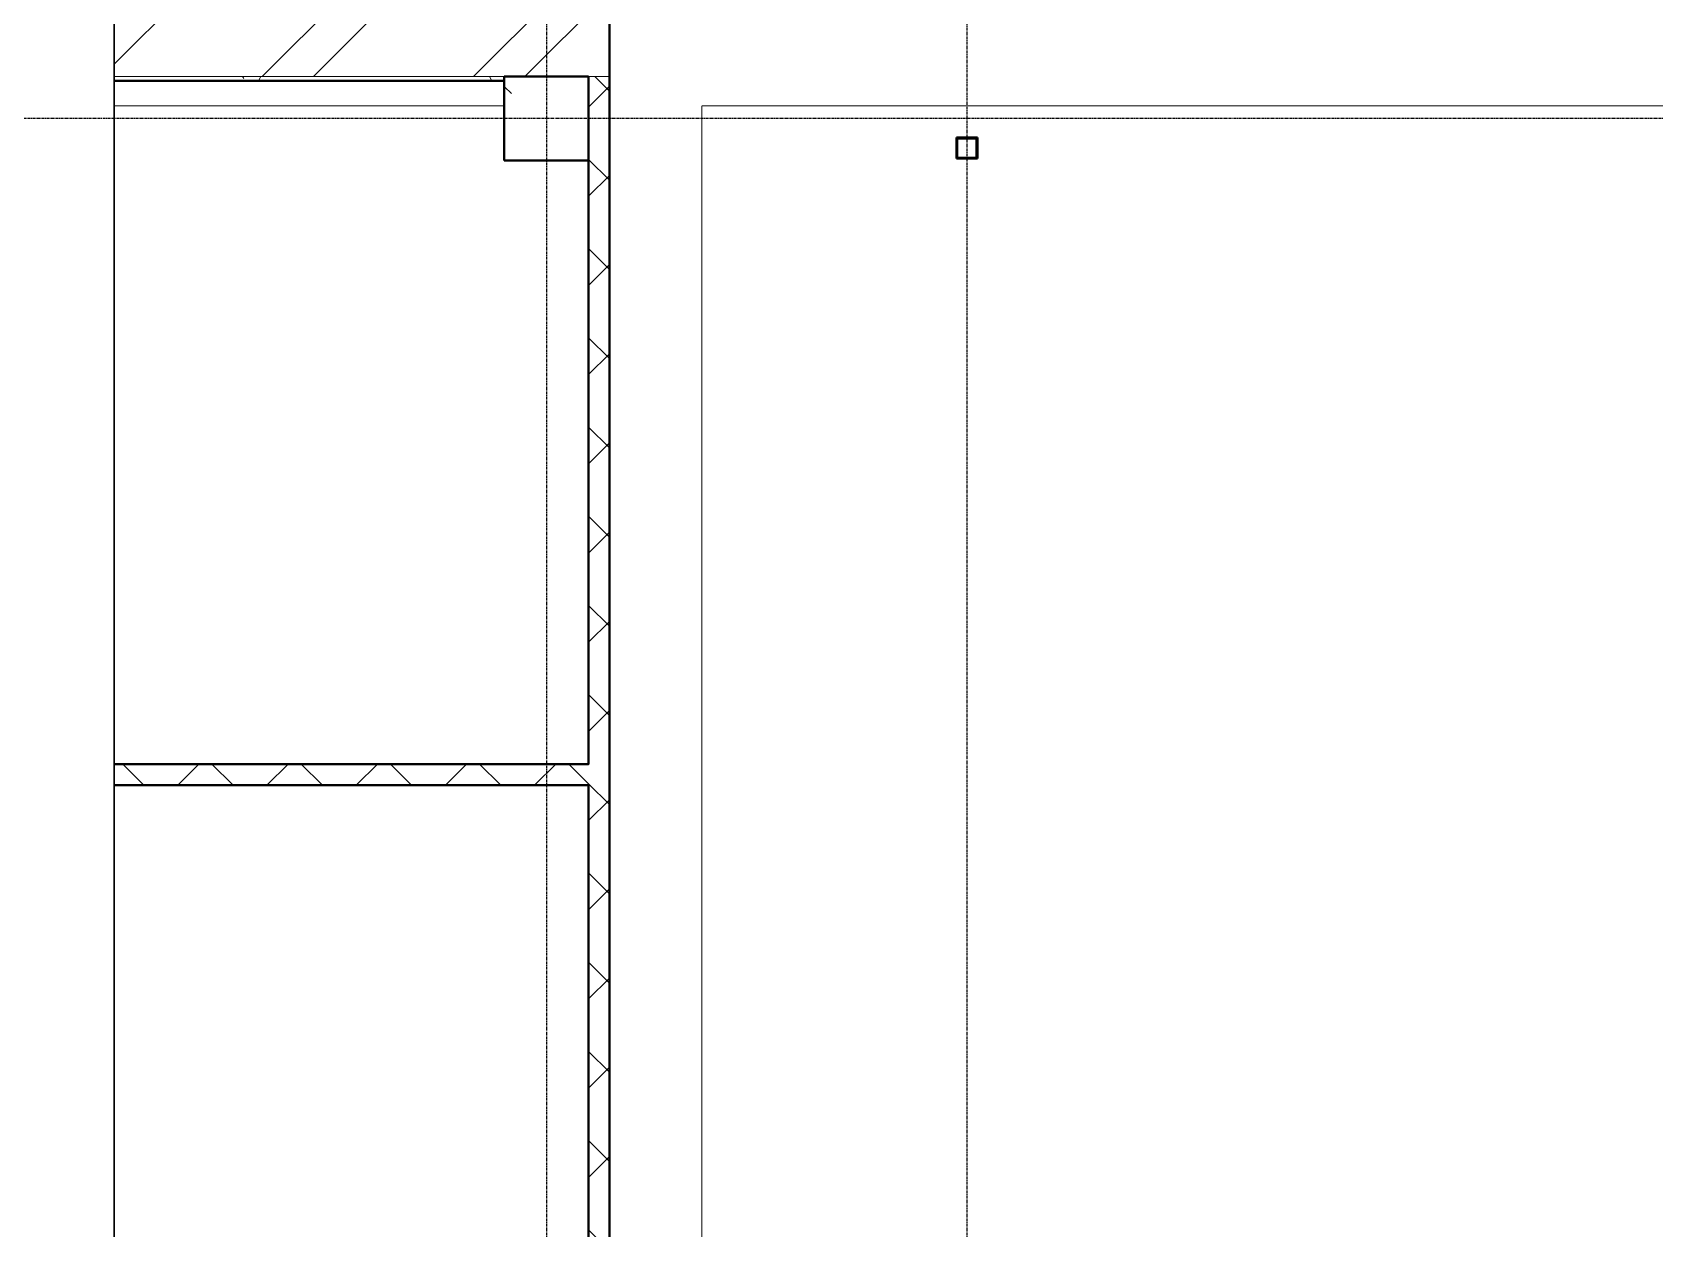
# Model space of a CAD drawing. Header units: millimetres. Extents: x 2140 to 223837, y 2113 to 170313.
# Drawn here: x 13218 to 20932, y 29578 to 35268 of the extents above; entities that cross this region are included whole.
import ezdxf

# ---------------------------------------------------------------- set-up
doc = ezdxf.new("R2010")
doc.units = ezdxf.units.MM
doc.linetypes.add('ADSK_Штриховая_ш3 п1_5', pattern=[4.5, 3, -1.5])
doc.linetypes.add('Линия сетки', pattern=[22.225, 12.7, -3.175, 3.175, -3.175])
doc.layers.add('A-DETL-GENF', color=7, linetype='Continuous', lineweight=18)
doc.layers.add('S-COLS', color=7, linetype='Continuous', lineweight=18)
doc.layers.add('Стены', color=7, linetype='Continuous')
pattern_1 = [(45, (61770, 82517.75), (-212.132, 212.132), []), (135, (61770, 82517.75), (-212.132, -212.132), [])]

# ---------------------------------------------------------------- blocks, each defined once
blk = doc.blocks.new('Сборный железобетон-Колонна квадратного сечения - 400x400-V115-В_АР_ПЭ_01 Этаж')
at = {"layer": 'S-COLS', "lineweight": 9}
h = blk.add_hatch(dxfattribs=at)
h.set_pattern_fill('FP_114', color=256, style=0, pattern_type=2)
h.set_pattern_definition([(50, (49223.1, 49797.8), (1457.472, -127.512), [152.4, -1676.4]), (355, (49223.1, 49797.8), (-281.942, 1528.454), [121.92, -1341.12]), (100.451, (49344.6, 49787.2), (1175.54, 1400.933), [129.52, -1424.72]), (46.184, (49223.1, 50204.2), (2168.632, -336.34), [228.6, -2514.6]), (96.636, (49403.8, 50176.2), (1899.22, 1979.42), [194.28, -2137.08]), (351.184, (49223, 50204.2), (1899.24, 1979.4), [182.88, -2011.68]), (21, (49426.3, 50102.6), (1212.915, -818.121), [152.4, -1676.4]), (326, (49426.3, 50102.6), (494.417, 1473.504), [121.92, -1341.12]), (71.451, (49527.4, 50034.4), (1707.337, 655.37), [129.52, -1424.72]), (37.5, (49223.1, 49797.8), (24.7094, 676.4402), [67.056, -1257.808, 67.056, -2640.584]), (37.5, (49223.1, 49797.8), (24.7094, 676.4402), [-1391.92, -1294.384, 67.056, -1279.144]), (7.5, (49223.1, 49797.8), (534.558, 801.444), [67.056, -709.168, 67.056, -1227.328, -513.08]), (7.5, (49223.1, 49797.8), (534.558, 801.444), [-2070.608, 67.056, -446.024]), (327.5, (48769.96, 49797.8), (1084.7275, -45.8312), [67.056, -440.944, 67.056, -3621.024]), (327.5, (48769.96, 49797.8), (1084.7275, -45.8312), [-575.056, -1517.904, 67.056, -2036.064]), (317.5, (48566.8, 49797.8), (1185.035, 203.414), [67.056, -593.344, 67.056, -985.52, -1493.52]), (317.5, (48566.8, 49797.8), (1185.035, 203.414), [-1712.976, 67.056, -1426.464])])
h.paths.add_polyline_path([(173, -175), (175, -175), (173, 225), (-225, 225), (-223, -175)], flags=0)
at = {"layer": 'S-COLS', "lineweight": 40}
for p, q in [((-223, 225), (-225, 225)), ((-225, 225), (-225, -175)), ((173, 225), (-223, 225)), ((175, 225), (173, 225)), ((175, -175), (175, 225)), ((-225, -175), (-223, -175)), ((-223, -175), (173, -175)), ((173, -175), (175, -175))]:
    blk.add_line(p, q, dxfattribs=at)
blk = doc.blocks.new('Гнутый квадратный профиль _ТУ 36-2287-80_-Колонна - гнутый квадрат_ проф_100x4-745892-В_АР_ПЭ_01 Этаж')
at = {"layer": 'S-COLS', "lineweight": 40}
for p, q in [((50, 50), (-50, 50)), ((-50, 50), (-50, -50)), ((-46, -46), (-46, 46)), ((-46, 46), (46, 46)), ((46, 46), (46, -46)), ((50, -50), (50, 50)), ((-50, -50), (50, -50)), ((46, -46), (-46, -46))]:
    blk.add_line(p, q, dxfattribs=at)
blk = doc.blocks.new('Линия разрыва - Линия разрыва-794957-В_АР_ПЭ_01 Этаж')
at = {"layer": 'A-DETL-GENF', "lineweight": 30}
blk.add_line((-81971.8, 0), (-243, 0), dxfattribs=at)
blk = doc.blocks.new('Помещение')
at = {"lineweight": 9}
h = blk.add_hatch(dxfattribs=at)
h.set_pattern_fill('FP_98', color=256, style=0, pattern_type=2)
h.set_pattern_definition([(45, (61770, 82517.75), (-502.894, 502.894), []), (45, (61770, 83279.75), (-502.894, 502.894), [])])
h.paths.add_polyline_path([(13719.9036, 32944.9347), (13819.9036, 32944.9347), (13819.9036, 33324.9347), (11467.3036, 33324.9347), (11467.3036, 32944.9347), (13698.1949, 32944.9347)], flags=0)
h = blk.add_hatch(dxfattribs=at)
h.set_pattern_fill('FP_100', color=256, style=0, pattern_type=2)
h.set_pattern_definition([(0, (61770, 82517.75), (812.8, 203.2), [67.056, -542.544, 67.056, -542.544, -3251.2]), (0, (61770, 82517.75), (812.8, 203.2), [-1219.2, 67.056, -1152.144, 67.056, -542.544, -1422.4]), (0, (61770, 82517.75), (812.8, 203.2), [-3048, 67.056, -339.344, 67.056, -948.944]), (120, (62074.8, 82619.35), (-582.37636, 602.30545), [67.056, -542.544, 67.056, -542.544, -3251.2]), (120, (62074.8, 82619.35), (-582.37636, 602.30545), [-1219.2, 67.056, -1152.144, 67.056, -542.544, -1422.4]), (120, (62074.8, 82619.35), (-582.37636, 602.30545), [-3048, 67.056, -339.344, 67.056, -948.944]), (240, (62176.4, 83025.75), (-230.42364, -805.50545), [67.056, -542.544, 67.056, -542.544, -3251.2]), (240, (62176.4, 83025.75), (-230.42364, -805.50545), [-1219.2, 67.056, -1152.144, 67.056, -542.544, -1422.4]), (240, (62176.4, 83025.75), (-230.42364, -805.50545), [-3048, 67.056, -339.344, 67.056, -948.944])])
h.paths.add_polyline_path([(13321.9036, 32924.9347), (13321.9036, 32944.9347), (11467.3036, 32944.9347), (11467.3036, 32924.9347)], flags=0)
h = blk.add_hatch(dxfattribs=at)
h.set_pattern_fill('FP_99', color=256, style=0, pattern_type=2)
h.set_pattern_definition(pattern_1)
h.paths.add_polyline_path([(13819.9036, 27034.9347), (13819.9036, 32944.9347), (13723.9036, 32944.9347), (13723.9036, 27034.9347)], flags=0)
h = blk.add_hatch(dxfattribs=at)
h.set_pattern_fill('FP_99', color=256, style=0, pattern_type=2)
h.set_pattern_definition(pattern_1)
h.paths.add_polyline_path([(13723.9036, 29576.9347), (13721.9036, 29672.9347), (11467.3036, 29672.9347), (11467.3036, 29576.9347), (13721.9036, 29576.9347)], flags=0)
at = {"color": 9, "linetype": 'Линия сетки', "true_color": 0xc7c8ca}
for p, q in [((13521.9036, 162172.4828), (13521.9036, 21779.4514)), ((15521.9036, 162172.4828), (15521.9036, 19239.4514)), ((113992.9741, 32744.9347), (7061.0864, 32744.9347))]:
    blk.add_line(p, q, dxfattribs=at)
at = {"lineweight": 18}
for p, q in [((13819.9036, 27034.9347), (13819.9036, 34344.9347)), ((11467.3036, 32944.9347), (13321.9036, 32944.9347)), ((13723.9036, 29672.9347), (13723.9036, 32944.9347)), ((13723.9036, 32944.9347), (13821.9036, 32944.9347)), ((13723.9036, 32924.9347), (13721.9036, 32924.9347)), ((11467.3036, 29672.9347), (13723.9036, 29672.9347)), ((11467.3036, 29576.9347), (13723.9036, 29576.9347)), ((13723.9036, 29574.9347), (13721.9036, 29574.9347)), ((13723.9036, 27034.9347), (13723.9036, 29576.9347))]:
    blk.add_line(p, q, dxfattribs=at)
at = {"lineweight": 40}
for p, q in [((13821.9036, 27034.9347), (13821.9036, 33244.9347)), ((11467.3036, 32924.9347), (13321.9036, 32924.9347)), ((13721.9036, 32544.9347), (13721.9036, 29674.9347)), ((13721.9036, 29674.9347), (11467.3036, 29674.9347)), ((11467.3036, 29574.9347), (13721.9036, 29574.9347)), ((13721.9036, 29574.9347), (13721.9036, 20544.9347))]:
    blk.add_line(p, q, dxfattribs=at)
at = {"color": 7, "linetype": 'ADSK_Штриховая_ш3 п1_5', "lineweight": 18}
for p, q in [((13321.9036, 32804.9347), (11467.3036, 32804.9347)), ((31950.4036, 32804.9347), (14261.9036, 32804.9347)), ((14261.9036, 32804.9347), (14261.9036, 26731.3682))]:
    blk.add_line(p, q, dxfattribs=at)
at = {"rotation": 89.99999999999982}
blk.add_blockref('Линия разрыва - Линия разрыва-794957-В_АР_ПЭ_01 Этаж', (11467.3036, 99887.9109), dxfattribs=at)
for name, p in [('Сборный железобетон-Колонна квадратного сечения - 400x400-V115-В_АР_ПЭ_01 Этаж', (13546.9036, 32719.9347)), ('Гнутый квадратный профиль _ТУ 36-2287-80_-Колонна - гнутый квадрат_ проф_100x4-745892-В_АР_ПЭ_01 Этаж', (15521.9036, 32604.9347))]:
    blk.add_blockref(name, p)

msp = doc.modelspace()

# ---------------------------------------------------------------- block references
at = {"layer": 'Стены'}
msp.add_blockref('Помещение', (2139.8, 2112.9), dxfattribs=at)

doc.saveas('drawing.dxf')
